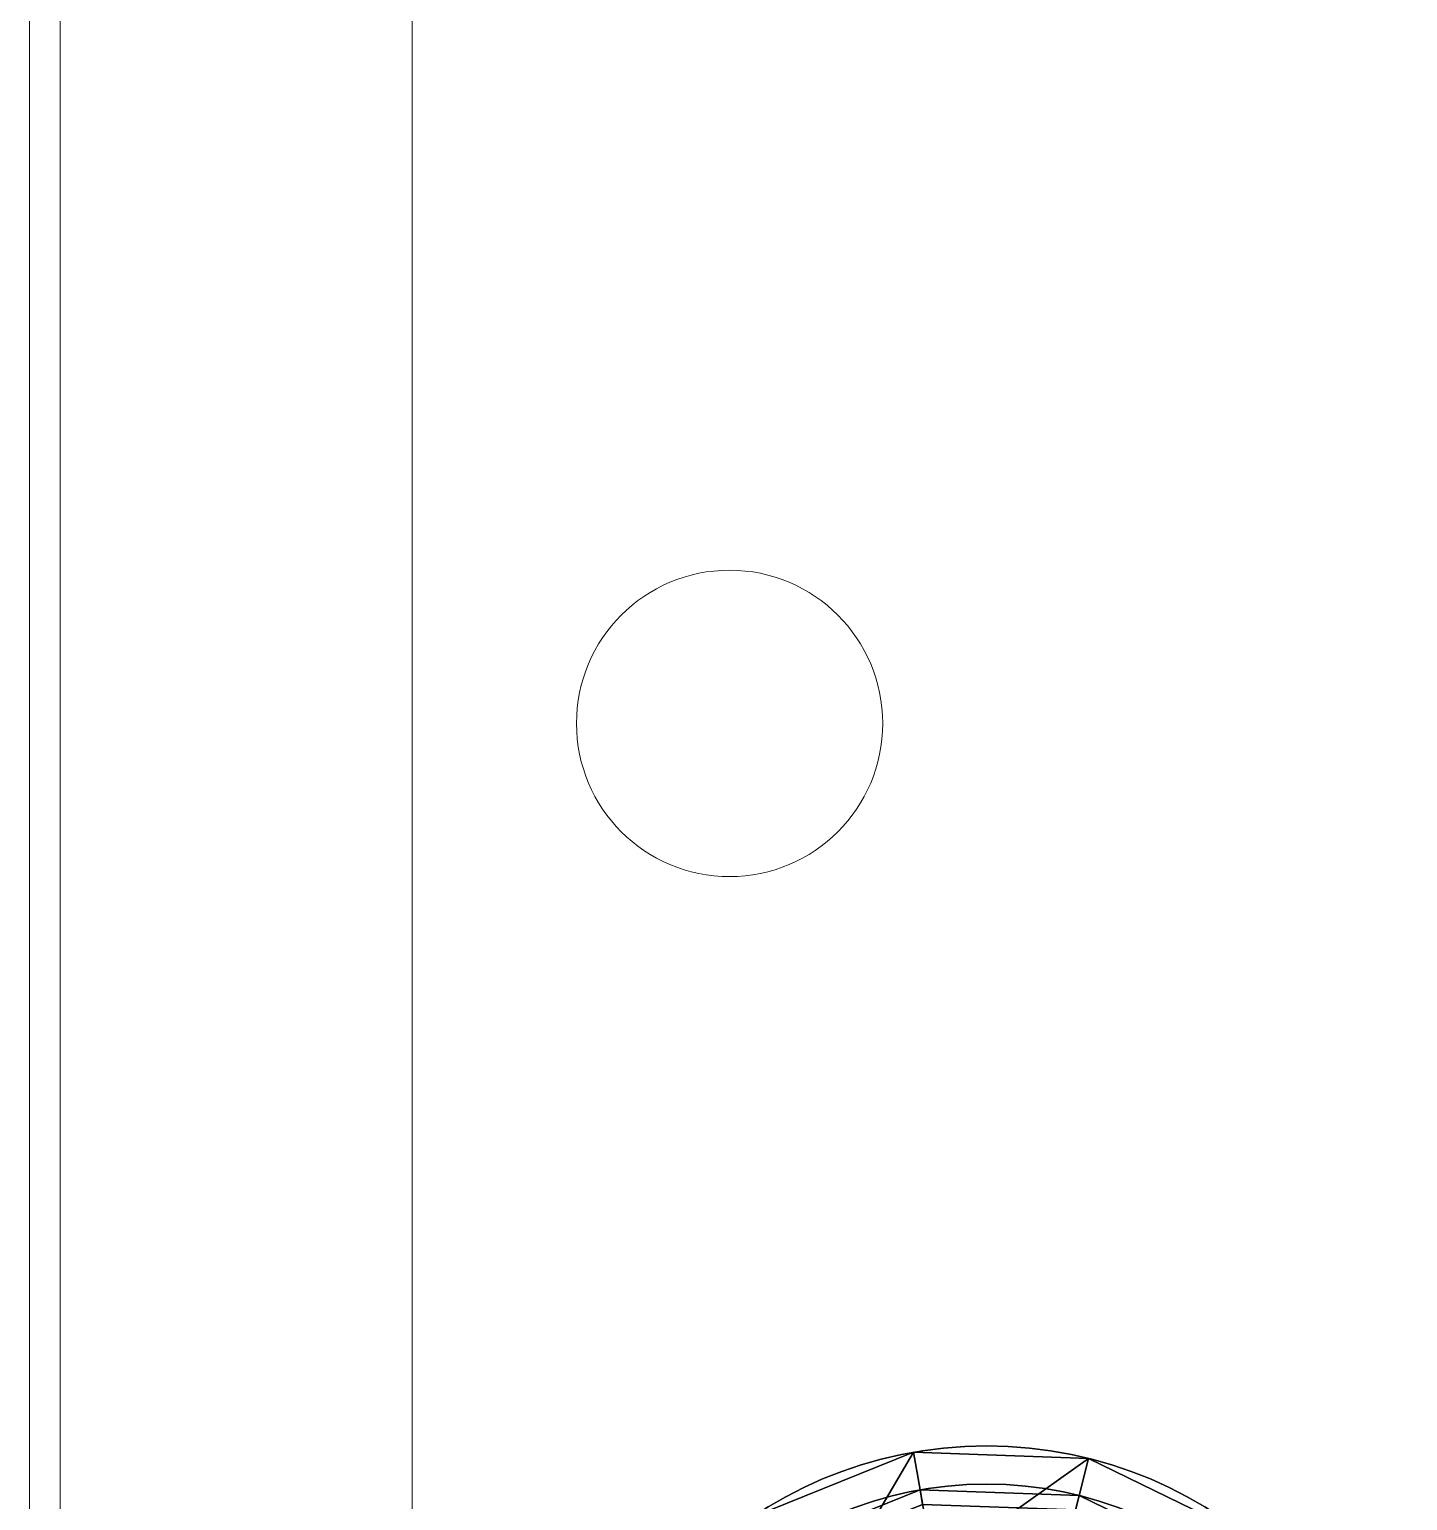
# Model space of a CAD drawing. Header units: millimetres. Extents: x -228 to 252, y -232 to 100.
# Drawn here: x -227.59 to -191.59, y -21.34 to 17.07 of the extents above; entities that cross this region are included whole.
import ezdxf

# ---------------------------------------------------------------- set-up
doc = ezdxf.new("R2010")
doc.units = ezdxf.units.MM
doc.layers.add('1', color=7, linetype='Continuous', true_color=0xffffff)

# ---------------------------------------------------------------- blocks, each defined once
blk = doc.blocks.new('fiksator_BODY')
at = {"layer": '1', "color": 60, "linetype": 'Continuous', "lineweight": 18}
for p, q in [((70, 8.815, 87.59), (70, 121.185, 87.59)), ((94, 121.185, 87.59), (94, 8.815, 87.59)), ((176, 8.815, 87.59), (176, 121.185, 87.59)), ((200, 121.185, 87.59), (200, 8.815, 87.59)), ((71.839, 30, 96.786), (71.839, 100, 96.786)), ((72.82, 100, 97.59), (72.82, 30, 97.59)), ((91.18, 30, 97.59), (91.18, 100, 97.59)), ((92.161, 100, 96.786), (92.161, 30, 96.786)), ((177.839, 30, 96.786), (177.839, 100, 96.786)), ((178.82, 100, 97.59), (178.82, 30, 97.59)), ((197.18, 30, 97.59), (197.18, 100, 97.59)), ((198.161, 100, 96.786), (198.161, 30, 96.786))]:
    blk.add_line(p, q, dxfattribs=at)
at = {"layer": '1', "color": 60, "linetype": 'Continuous', "lineweight": 18, "extrusion": (1, 0, 0)}
for centre, radius in [((95.91, 72.59, 70), 10), ((66.046, 79.3, 70), 4)]:
    blk.add_circle(centre, radius, dxfattribs=at)
at = {"layer": '1', "color": 60, "linetype": 'Continuous', "lineweight": 18, "extrusion": (-1, 0, 0)}
for centre, radius in [((-95.91, 72.59, -200), 10), ((-66.046, 79.3, -94), 4)]:
    blk.add_circle(centre, radius, dxfattribs=at)
blk = doc.blocks.new('UG_SURFACE_026')
at = {"layer": '1', "color": 60, "linetype": 'Continuous', "lineweight": 25}
for points in [[(-10.049, 4.474103, -6), (-7.360436, 8.174593, -6), (-6.691306, 7.431448, -6), (-9.135455, 4.067366, -6)], [(-10.049, 4.474103, -6), (-10.049, 4.474103, -4), (-7.360436, 8.174593, -4), (-7.360436, 8.174593, -6)], [(-7.360436, 8.174593, -4), (-10.049, 4.474103, -4), (-9.135455, 4.067366, -4), (-6.691306, 7.431448, -4)], [(-6.691306, 7.431448, -2), (-9.135455, 4.067366, -2), (-10.049, 4.474103, -2), (-7.360436, 8.174593, -2)], [(-10.049, 4.474103, -2), (-10.049, 4.474103), (-7.360436, 8.174593), (-7.360436, 8.174593, -2)], [(-8.803328, 1.871205), (-7.281153, 5.290067), (-7.360436, 8.174593), (-10.049, 4.474103)], [(-6.179176, 6.86267, -6.152241), (-8.436257, 3.756064, -6.152241), (-9.135455, 4.067366, -6), (-6.691306, 7.431448, -6)], [(-6.691306, 7.431448, -4), (-9.135455, 4.067366, -4), (-8.785856, 3.911715, -3.923879), (-6.435241, 7.147059, -3.923879)], [(-6.435241, 7.147059, -2.076121), (-8.785856, 3.911715, -2.076121), (-9.135455, 4.067366, -2), (-6.691306, 7.431448, -2)], [(-9.135455, 4.067366, -6), (-10, 0, -6), (-11, 0, -6), (-10.049, 4.474103, -6)], [(-11, 0, -6), (-11, 0, -4), (-10.049, 4.474103, -4), (-10.049, 4.474103, -6)], [(-10.049, 4.474103, -4), (-11, 0, -4), (-10, 0, -4), (-9.135455, 4.067366, -4)], [(-9.135455, 4.067366, -2), (-10, 0, -2), (-11, 0, -2), (-10.049, 4.474103, -2)], [(-11, 0, -2), (-11, 0), (-10.049, 4.474103), (-10.049, 4.474103, -2)], [(-10.049, 4.474103), (-11, 0), (-8.803328, -1.871205), (-8.803328, 1.871205)], [(-8.436257, 3.756064, -6.152241), (-9.234633, 0, -6.152241), (-10, 0, -6), (-9.135455, 4.067366, -6)], [(-9.135455, 4.067366, -4), (-10, 0, -4), (-9.617317, 0, -3.923879), (-8.785856, 3.911715, -3.923879)], [(-8.785856, 3.911715, -2.076121), (-9.617317, 0, -2.076121), (-10, 0, -2), (-9.135455, 4.067366, -2)], [(-10.049, -4.474103, -6), (-11, 0, -6), (-10, 0, -6), (-9.135455, -4.067366, -6)], [(-10.049, -4.474103, -6), (-10.049, -4.474103, -4), (-11, 0, -4), (-11, 0, -6)], [(-9.135455, -4.067366, -4), (-10, 0, -4), (-11, 0, -4), (-10.049, -4.474103, -4)], [(-10.049, -4.474103, -2), (-11, 0, -2), (-10, 0, -2), (-9.135455, -4.067366, -2)], [(-10.049, -4.474103, -2), (-10.049, -4.474103), (-11, 0), (-11, 0, -2)], [(-11, 0), (-10.049, -4.474103), (-7.281153, -5.290067), (-8.803328, -1.871205)], [(-9.234633, 0, -6.152241), (-8.436257, -3.756064, -6.152241), (-9.135455, -4.067366, -6), (-10, 0, -6)], [(-10, 0, -4), (-9.135455, -4.067366, -4), (-8.785856, -3.911715, -3.923879), (-9.617317, 0, -3.923879)], [(-9.617317, 0, -2.076121), (-8.785856, -3.911715, -2.076121), (-9.135455, -4.067366, -2), (-10, 0, -2)]]:
    blk.add_3dface(points, dxfattribs=at)
blk = doc.blocks.new('3033-0495_d18_BODY')
at = {"layer": '1', "color": 60, "linetype": 'Continuous', "lineweight": 25}
for centre, radius in [((0, 0, -4), 11), ((0, 0, -2), 11), ((0, 0, -6), 11), ((0, 0, -6), 10)]:
    blk.add_circle(centre, radius, dxfattribs=at)
at = {"layer": '1', "color": 60, "linetype": 'Continuous', "lineweight": 25, "extrusion": (0, 0, -1)}
for centre, radius in [((0, 0), 11), ((0, 0, 4), 10), ((0, 0, 2), 10)]:
    blk.add_circle(centre, radius, dxfattribs=at)
at = {"layer": '1', "color": 60, "linetype": 'Continuous', "lineweight": 25}
blk.add_blockref('UG_SURFACE_026', (0, 0), dxfattribs=at)

msp = doc.modelspace()

# ---------------------------------------------------------------- block references
at = {"layer": '1', "color": 172, "linetype": 'Continuous', "lineweight": 18, "extrusion": (-1, 0, 0), "rotation": 270}
msp.add_blockref('fiksator_BODY', (-65, 135, 130), dxfattribs=at)
at = {"layer": '1', "color": 172, "linetype": 'Continuous', "lineweight": 18, "rotation": 280}
msp.add_blockref('3033-0495_d18_BODY', (-202.59, -30.909863, -81.5), dxfattribs=at)

doc.saveas('drawing.dxf')
